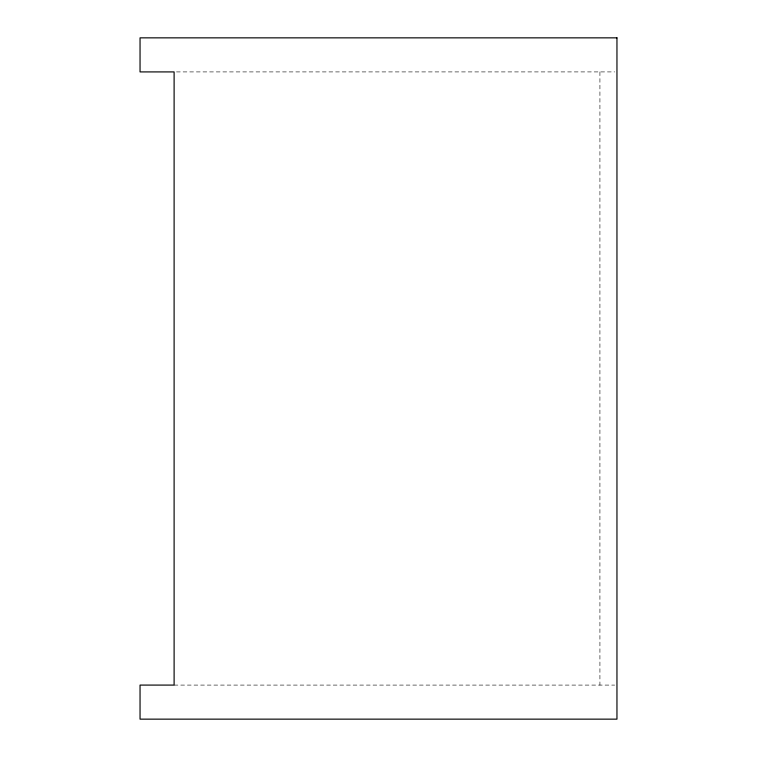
<?xml version="1.0" encoding="UTF-8"?>
<svg xmlns="http://www.w3.org/2000/svg" width="757" height="757" viewBox="0 0 757 757"><rect width="100%" height="100%" fill="white"/><g stroke="black" fill="none" stroke-linecap="round" stroke-linejoin="round"><path stroke-width="0.57" stroke-dasharray="3.79 2.84" d="M176.476 71.915L614.684 71.915M174.11 685.085L614.684 685.085M599.923 71.915L599.923 685.085"/><path stroke-width="1.14" d="M616.955 37.85L140.045 37.85L140.045 71.915L174.11 71.915L174.11 685.085L140.045 685.085L140.045 719.15L616.955 719.15L616.955 37.85"/></g></svg>
